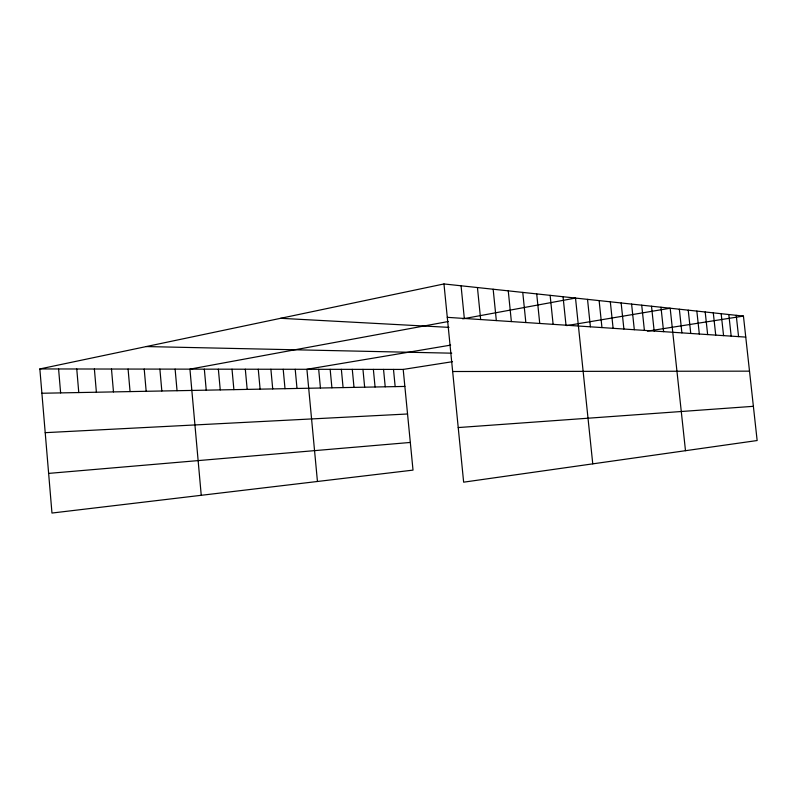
<?xml version="1.0" encoding="UTF-8"?>
<svg xmlns="http://www.w3.org/2000/svg" width="797" height="797" viewBox="0 0 797 797"><rect width="100%" height="100%" fill="white"/><g stroke="black" fill="none" stroke-linecap="round" stroke-linejoin="round"><path stroke-width="1.2" d="M39.85 368.941L403.202 369.419L413.015 470.12L51.964 513.049L39.85 368.941L443.969 283.951L743.442 316.09L757.15 440.532L463.645 482.175L443.969 283.951M448.392 321.5L189.935 369.141L201.243 495.296M462.708 318.86L575.514 298.068L592.759 463.854M450.644 345.131L306.915 369.29L317.445 481.488M566.687 325.624L670.177 308.23L685.49 450.703M403.202 369.419L452.507 361.689M647.453 331.144L743.442 316.09M48.637 473.398L410.325 442.445M458.215 427.561L753.384 406.321M45.21 432.671L407.546 413.992M41.892 393.25L404.866 386.435M452.656 371.512L749.509 371.153M146.309 346.556L451.75 353.181M280.644 318.302L449 327.368M447.276 317.336L745.753 337.101M736.229 315.323L738.57 336.623M728.807 314.526L731.178 336.135M721.165 313.699L723.566 335.637M713.295 312.862L715.726 335.109M705.196 311.986L707.646 334.581M696.837 311.089L699.328 334.023M688.229 310.172L690.75 333.455M679.343 309.216L681.893 332.877M660.982 307.243L663.602 331.662M651.508 306.227L654.158 331.034M641.715 305.181L644.394 330.386M631.593 304.095L634.312 329.719M621.142 302.97L623.892 329.031M610.323 301.804L613.112 328.314M599.125 300.608L601.954 327.577M587.528 299.363L590.398 326.82M563.051 296.733L566 325.196M550.129 295.348L553.118 324.349M536.71 293.904L539.738 323.462M522.762 292.409L525.841 322.536M508.257 290.855L511.375 321.58M493.164 289.231L496.332 320.583M477.443 287.548L480.661 319.547M461.065 285.784L464.322 318.471M393.489 369.409L395.163 386.615M383.546 369.39L385.23 386.804M373.365 369.38L375.068 386.993M362.954 369.37L364.657 387.183M352.284 369.35L354.007 387.382M341.355 369.34L343.089 387.591M330.157 369.32L331.911 387.8M318.68 369.31L320.444 388.019M295.209 369.28L297.002 388.458M283.204 369.26L285.007 388.687M270.9 369.24L272.713 388.916M258.268 369.23L260.111 389.155M245.317 369.21L247.17 389.394M232.017 369.19L233.89 389.643M218.368 369.18L220.251 389.902M204.341 369.16L206.234 390.161M175.121 369.121L177.044 390.709M159.888 369.101L161.831 390.998M144.217 369.081L146.17 391.297M128.088 369.061L130.06 391.596M111.49 369.031L113.473 391.905M94.385 369.011L96.387 392.234M76.761 368.991L78.773 392.562M58.589 368.971L60.622 392.901"/></g></svg>
